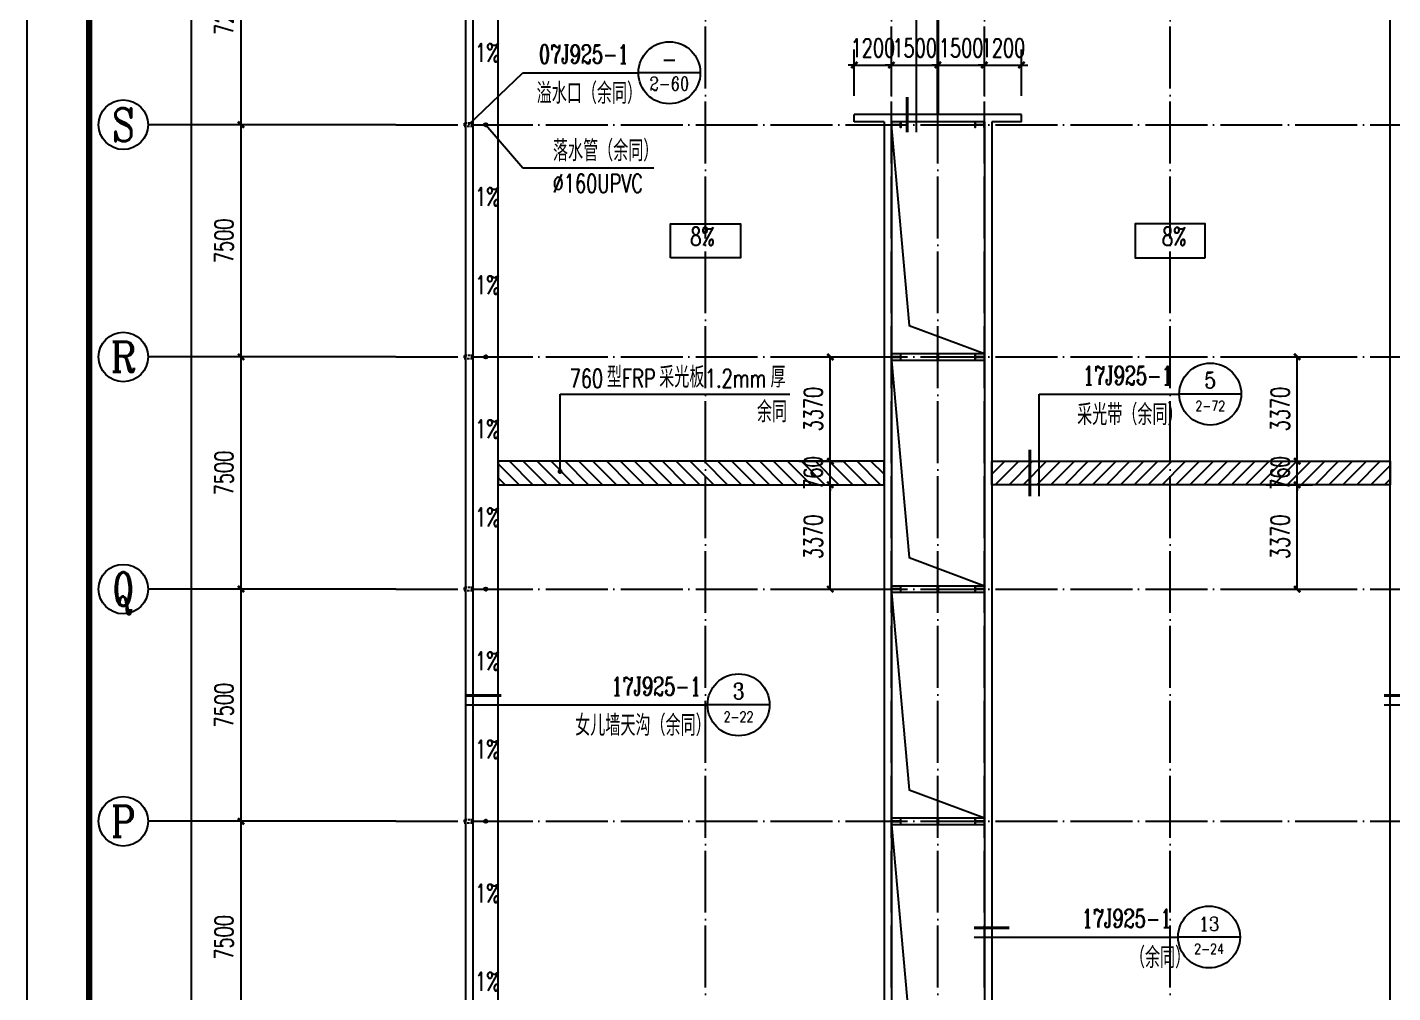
# Model space of a CAD drawing. Extents: x 14095202 to 14511487, y -1430609 to -90420.
# Drawn here: x 14387687 to 14431771, y -673908 to -642722 of the extents above; entities that cross this region are included whole.
import ezdxf
from ezdxf.enums import TextEntityAlignment as Align

# ---------------------------------------------------------------- set-up
doc = ezdxf.new("R2010")
doc.units = 0
doc.header["$LTSCALE"] = 1000
doc.header["$MEASUREMENT"] = 0
doc.linetypes.add('DASH', pattern=[0.35, 0.25, -0.1])
doc.linetypes.add('DOTE', pattern=[2.42, 2, -0.2, 0.02, -0.2])
for name, color, linetype in [('AXIS', 3, 'Continuous'), ('AXIS_TEXT', 7, 'Continuous'), ('COLUMN', 2, 'Continuous'), ('DIM_IDEN', 3, 'Continuous'), ('DIM_LEAD', 3, 'Continuous'), ('DIM_SYMB', 3, 'Continuous'), ('DOTE', 1, 'DOTE'), ('PUB_DIM', 3, 'Continuous'), ('PUB_TEXT', 7, 'Continuous'), ('TK', 4, 'Continuous'), ('WALL-PARAPET', 6, 'Continuous'), ('采光带', 4, 'Continuous'), ('雨水管', 4, 'Continuous')]:
    doc.layers.add(name, color=color, linetype=linetype)
doc.styles.add('_TCH_AXIS', font='COMPLEX', dxfattribs={"bigfont": 'GBCBIG'})
doc.styles.add('_TCH_DIM', font='SIMPLEX', dxfattribs={"bigfont": 'GBCBIG'})
doc.styles.add('_TCH_DIM_T3', font='SIMPLEX', dxfattribs={"width": 0.705882, "bigfont": 'GBCBIG'})
doc.styles.add('_TCH_LABEL', font='COMPLEX', dxfattribs={"bigfont": 'GBCBIG'})
doc.styles.add('COMPLEX', font='COMPLEX')
doc.dimstyles.new('_TCH_ARCH&&200', dxfattribs={"dimtxt": 595, "dimasz": 200, "dimexe": 500, "dimexo": 600, "dimgap": 252.5, "dimtad": 1, "dimdec": 0, "dimzin": 0, "dimdsep": 46, "dimtxsty": '_TCH_DIM_T3', "dimblk": 'ARCHTICK', "dimcen": 0.09, "dimclrt": 7, "dimazin": 2, "dimtfac": 1, "dimtdec": 0, "dimtix": 1, "dimtmove": 2, "dimatfit": 3, "dimfxl": 0, "dimtolj": 1, "dimtzin": 0, "dimarcsym": 0})

# ---------------------------------------------------------------- blocks, each defined once
blk = doc.blocks.new('A$C0FCD69EC')
at = {"layer": 'COLUMN'}
blk.add_hatch(color=256, dxfattribs=at).paths.add_polyline_path([(300, 180), (294, 180), (294, 94), (6, 94), (6, 180), (0, 180), (0, 0), (6, 0), (6, 86), (294, 86), (294, 0), (300, 0)])
blk.add_lwpolyline([(300, 0), (294, 0), (294, 86), (6, 86), (6, 0), (0, 0), (0, 180), (6, 180), (6, 94), (294, 94), (294, 180), (300, 180)], close=True, dxfattribs=at)
blk = doc.blocks.new('A$C22C4548D')
blk.add_line((0, 10), (300, 10))
blk.add_lwpolyline([(30, 20), (270, 20), (270, 0), (30, 0)], close=True)
blk = doc.blocks.new('GeYuanFrame_80008245', base_point=(20.09, 4.53))
at = {"layer": 'TK'}
blk.add_lwpolyline([(20.09, 4.53), (20.09, 598.53), (1071.09, 598.53), (1071.09, 4.53)], close=True, dxfattribs=at)
at = {"layer": 'TK', "const_width": 1}
blk.add_lwpolyline([(45.09, 588.53), (1061.09, 588.53), (1061.09, 14.53), (45.09, 14.53)], close=True, dxfattribs=at)
blk = doc.blocks.new('_AXISO')
blk.add_circle((0, 0), 0.5)
at = {"layer": 'AXIS_TEXT', "style": 'COMPLEX', "width": 1.041667}
blk.add_attdef('A', text='', height=0.56, dxfattribs=at).set_placement((-0.25, -0.28), (0.25, -0.28), align=Align.FIT)
blk = doc.blocks.new('_ArchTick')
at = {"color": 0, "linetype": 'ByBlock', "const_width": 0.4}
blk.add_lwpolyline([(-0.5, -0.5), (0.5, 0.5)], dxfattribs=at)
blk = doc.blocks.new('*D292')
at = {"layer": 'AXIS', "color": 0, "lineweight": -2}
for p, q in [((14398987, -638380), (14392487, -638380)), ((14392987, -765860), (14392987, -638380)), ((14398987, -765860), (14392487, -765860))]:
    blk.add_line(p, q, dxfattribs=at)
at = {"layer": 'Defpoints', "color": 0}
for p in [(14392987, -638380), (14399587, -638380), (14399587, -765860)]:
    blk.add_point(p, dxfattribs=at)
at = {"layer": 'AXIS', "color": 0, "lineweight": -2, "xscale": 200, "yscale": 200, "zscale": 200}
for p, rotation in [((14392987, -638380), 90), ((14392987, -765860), 270)]:
    blk.add_blockref('_ArchTick', p, dxfattribs=dict(at, rotation=rotation))
at = {"layer": 'AXIS', "color": 7, "insert": (14392437, -702120), "char_height": 595, "attachment_point": 5, "rotation": 90, "style": '_TCH_DIM_T3'}
blk.add_mtext('\\A1;127480', dxfattribs=at)
blk = doc.blocks.new('*D306')
at = {"layer": 'AXIS', "color": 0, "lineweight": -2}
for p, q in [((14398987, -668370), (14394087, -668370)), ((14394587, -675870), (14394587, -668370)), ((14398987, -675870), (14394087, -675870))]:
    blk.add_line(p, q, dxfattribs=at)
at = {"layer": 'Defpoints', "color": 0}
for p in [(14394587, -668370), (14399587, -668370), (14399587, -675870)]:
    blk.add_point(p, dxfattribs=at)
at = {"layer": 'AXIS', "color": 0, "lineweight": -2, "xscale": 200, "yscale": 200, "zscale": 200}
for p, rotation in [((14394587, -668370), 90), ((14394587, -675870), 270)]:
    blk.add_blockref('_ArchTick', p, dxfattribs=dict(at, rotation=rotation))
at = {"layer": 'AXIS', "color": 7, "insert": (14394037, -672120), "char_height": 595, "attachment_point": 5, "rotation": 90, "style": '_TCH_DIM_T3'}
blk.add_mtext('\\A1;7500', dxfattribs=at)
blk = doc.blocks.new('*D307')
at = {"layer": 'AXIS', "color": 0, "lineweight": -2}
for p, q in [((14398987, -660870), (14394087, -660870)), ((14394587, -668370), (14394587, -660870)), ((14398987, -668370), (14394087, -668370))]:
    blk.add_line(p, q, dxfattribs=at)
at = {"layer": 'Defpoints', "color": 0}
for p in [(14394587, -660870), (14399587, -660870), (14399587, -668370)]:
    blk.add_point(p, dxfattribs=at)
at = {"layer": 'AXIS', "color": 0, "lineweight": -2, "xscale": 200, "yscale": 200, "zscale": 200}
for p, rotation in [((14394587, -660870), 90), ((14394587, -668370), 270)]:
    blk.add_blockref('_ArchTick', p, dxfattribs=dict(at, rotation=rotation))
at = {"layer": 'AXIS', "color": 7, "insert": (14394037, -664620), "char_height": 595, "attachment_point": 5, "rotation": 90, "style": '_TCH_DIM_T3'}
blk.add_mtext('\\A1;7500', dxfattribs=at)
blk = doc.blocks.new('*D308')
at = {"layer": 'AXIS', "color": 0, "lineweight": -2}
for p, q in [((14398987, -653370), (14394087, -653370)), ((14394587, -660870), (14394587, -653370)), ((14398987, -660870), (14394087, -660870))]:
    blk.add_line(p, q, dxfattribs=at)
at = {"layer": 'Defpoints', "color": 0}
for p in [(14394587, -653370), (14399587, -653370), (14399587, -660870)]:
    blk.add_point(p, dxfattribs=at)
at = {"layer": 'AXIS', "color": 0, "lineweight": -2, "xscale": 200, "yscale": 200, "zscale": 200}
for p, rotation in [((14394587, -653370), 90), ((14394587, -660870), 270)]:
    blk.add_blockref('_ArchTick', p, dxfattribs=dict(at, rotation=rotation))
at = {"layer": 'AXIS', "color": 7, "insert": (14394037, -657120), "char_height": 595, "attachment_point": 5, "rotation": 90, "style": '_TCH_DIM_T3'}
blk.add_mtext('\\A1;7500', dxfattribs=at)
blk = doc.blocks.new('*D309')
at = {"layer": 'AXIS', "color": 0, "lineweight": -2}
for p, q in [((14398987, -645870), (14394087, -645870)), ((14394587, -653370), (14394587, -645870)), ((14398987, -653370), (14394087, -653370))]:
    blk.add_line(p, q, dxfattribs=at)
at = {"layer": 'Defpoints', "color": 0}
for p in [(14394587, -645870), (14399587, -645870), (14399587, -653370)]:
    blk.add_point(p, dxfattribs=at)
at = {"layer": 'AXIS', "color": 0, "lineweight": -2, "xscale": 200, "yscale": 200, "zscale": 200}
for p, rotation in [((14394587, -645870), 90), ((14394587, -653370), 270)]:
    blk.add_blockref('_ArchTick', p, dxfattribs=dict(at, rotation=rotation))
at = {"layer": 'AXIS', "color": 7, "insert": (14394037, -649620), "char_height": 595, "attachment_point": 5, "rotation": 90, "style": '_TCH_DIM_T3'}
blk.add_mtext('\\A1;7500', dxfattribs=at)
blk = doc.blocks.new('*D310')
at = {"layer": 'AXIS', "color": 0, "lineweight": -2}
for p, q in [((14398987, -638620), (14394087, -638620)), ((14394587, -645870), (14394587, -638620)), ((14398987, -645870), (14394087, -645870))]:
    blk.add_line(p, q, dxfattribs=at)
at = {"layer": 'Defpoints', "color": 0}
for p in [(14394587, -638620), (14399587, -638620), (14399587, -645870)]:
    blk.add_point(p, dxfattribs=at)
at = {"layer": 'AXIS', "color": 0, "lineweight": -2, "xscale": 200, "yscale": 200, "zscale": 200}
for p, rotation in [((14394587, -638620), 90), ((14394587, -645870), 270)]:
    blk.add_blockref('_ArchTick', p, dxfattribs=dict(at, rotation=rotation))
at = {"layer": 'AXIS', "color": 7, "insert": (14394037, -642245), "char_height": 595, "attachment_point": 5, "rotation": 90, "style": '_TCH_DIM_T3'}
blk.add_mtext('\\A1;7250', dxfattribs=at)
blk = doc.blocks.new('*D625')
at = {"layer": 'Defpoints', "color": 0}
for p in [(14415587, -643940), (14414387, -645540), (14415587, -645540)]:
    blk.add_point(p, dxfattribs=at)
at = {"layer": 'PUB_DIM', "color": 0, "lineweight": -2}
for p, q in [((14414387, -644940), (14414387, -643440)), ((14415587, -644940), (14415587, -643440)), ((14414387, -643940), (14414187, -643940)), ((14414387, -643940), (14415587, -643940)), ((14415587, -643940), (14415787, -643940))]:
    blk.add_line(p, q, dxfattribs=at)
at = {"layer": 'PUB_DIM', "color": 0, "lineweight": -2, "xscale": 200, "yscale": 200, "zscale": 200}
blk.add_blockref('_ArchTick', (14414387, -643940), dxfattribs=at)
at = {"layer": 'PUB_DIM', "color": 0, "lineweight": -2, "xscale": 200, "yscale": 200, "zscale": 200, "rotation": 180}
blk.add_blockref('_ArchTick', (14415587, -643940), dxfattribs=at)
at = {"layer": 'PUB_DIM', "color": 7, "insert": (14414987, -643390), "char_height": 595, "attachment_point": 5, "style": '_TCH_DIM_T3'}
blk.add_mtext('\\A1;1200', dxfattribs=at)
blk = doc.blocks.new('*D626')
at = {"layer": 'Defpoints', "color": 0}
for p in [(14417087, -643940), (14415587, -645540), (14417087, -645540)]:
    blk.add_point(p, dxfattribs=at)
at = {"layer": 'PUB_DIM', "color": 0, "lineweight": -2}
for p, q in [((14415587, -644940), (14415587, -643440)), ((14417087, -644940), (14417087, -643440)), ((14415587, -643940), (14415387, -643940)), ((14415587, -643940), (14417087, -643940)), ((14417087, -643940), (14417287, -643940))]:
    blk.add_line(p, q, dxfattribs=at)
at = {"layer": 'PUB_DIM', "color": 0, "lineweight": -2, "xscale": 200, "yscale": 200, "zscale": 200}
blk.add_blockref('_ArchTick', (14415587, -643940), dxfattribs=at)
at = {"layer": 'PUB_DIM', "color": 0, "lineweight": -2, "xscale": 200, "yscale": 200, "zscale": 200, "rotation": 180}
blk.add_blockref('_ArchTick', (14417087, -643940), dxfattribs=at)
at = {"layer": 'PUB_DIM', "color": 7, "insert": (14416337, -643390), "char_height": 595, "attachment_point": 5, "style": '_TCH_DIM_T3'}
blk.add_mtext('\\A1;1500', dxfattribs=at)
blk = doc.blocks.new('*D627')
at = {"layer": 'Defpoints', "color": 0}
for p in [(14418587, -643940), (14417087, -645540), (14418587, -645540)]:
    blk.add_point(p, dxfattribs=at)
at = {"layer": 'PUB_DIM', "color": 0, "lineweight": -2}
for p, q in [((14417087, -644940), (14417087, -643440)), ((14418587, -644940), (14418587, -643440)), ((14417087, -643940), (14416887, -643940)), ((14417087, -643940), (14418587, -643940)), ((14418587, -643940), (14418787, -643940))]:
    blk.add_line(p, q, dxfattribs=at)
at = {"layer": 'PUB_DIM', "color": 0, "lineweight": -2, "xscale": 200, "yscale": 200, "zscale": 200}
blk.add_blockref('_ArchTick', (14417087, -643940), dxfattribs=at)
at = {"layer": 'PUB_DIM', "color": 0, "lineweight": -2, "xscale": 200, "yscale": 200, "zscale": 200, "rotation": 180}
blk.add_blockref('_ArchTick', (14418587, -643940), dxfattribs=at)
at = {"layer": 'PUB_DIM', "color": 7, "insert": (14417837, -643390), "char_height": 595, "attachment_point": 5, "style": '_TCH_DIM_T3'}
blk.add_mtext('\\A1;1500', dxfattribs=at)
blk = doc.blocks.new('*D628')
at = {"layer": 'Defpoints', "color": 0}
for p in [(14419787, -643940), (14418587, -645540), (14419787, -645540)]:
    blk.add_point(p, dxfattribs=at)
at = {"layer": 'PUB_DIM', "color": 0, "lineweight": -2}
for p, q in [((14418587, -644940), (14418587, -643440)), ((14419787, -644940), (14419787, -643440)), ((14418587, -643940), (14418387, -643940)), ((14418587, -643940), (14419787, -643940)), ((14419787, -643940), (14419987, -643940))]:
    blk.add_line(p, q, dxfattribs=at)
at = {"layer": 'PUB_DIM', "color": 0, "lineweight": -2, "xscale": 200, "yscale": 200, "zscale": 200}
blk.add_blockref('_ArchTick', (14418587, -643940), dxfattribs=at)
at = {"layer": 'PUB_DIM', "color": 0, "lineweight": -2, "xscale": 200, "yscale": 200, "zscale": 200, "rotation": 180}
blk.add_blockref('_ArchTick', (14419787, -643940), dxfattribs=at)
at = {"layer": 'PUB_DIM', "color": 7, "insert": (14419187, -643390), "char_height": 595, "attachment_point": 5, "style": '_TCH_DIM_T3'}
blk.add_mtext('\\A1;1200', dxfattribs=at)
blk = doc.blocks.new('*D649')
at = {"layer": 'Defpoints', "color": 0}
for p in [(14427087, -653370), (14428687, -653370), (14427087, -656740)]:
    blk.add_point(p, dxfattribs=at)
at = {"layer": 'PUB_DIM', "color": 0, "lineweight": -2}
for p, q in [((14427687, -653370), (14429187, -653370)), ((14428687, -656740), (14428687, -653370)), ((14427687, -656740), (14429187, -656740))]:
    blk.add_line(p, q, dxfattribs=at)
at = {"layer": 'PUB_DIM', "color": 0, "lineweight": -2, "xscale": 200, "yscale": 200, "zscale": 200}
for p, rotation in [((14428687, -653370), 90), ((14428687, -656740), 270)]:
    blk.add_blockref('_ArchTick', p, dxfattribs=dict(at, rotation=rotation))
at = {"layer": 'PUB_DIM', "color": 7, "insert": (14428137, -655055), "char_height": 595, "attachment_point": 5, "rotation": 90, "style": '_TCH_DIM_T3'}
blk.add_mtext('\\A1;3370', dxfattribs=at)
blk = doc.blocks.new('*D650')
at = {"layer": 'Defpoints', "color": 0}
for p in [(14427087, -656740), (14428687, -656740), (14427087, -657500)]:
    blk.add_point(p, dxfattribs=at)
at = {"layer": 'PUB_DIM', "color": 0, "lineweight": -2}
for p, q in [((14427687, -656740), (14429187, -656740)), ((14428687, -656740), (14428687, -656540)), ((14428687, -657500), (14428687, -656740)), ((14427687, -657500), (14429187, -657500)), ((14428687, -657500), (14428687, -657700))]:
    blk.add_line(p, q, dxfattribs=at)
at = {"layer": 'PUB_DIM', "color": 0, "lineweight": -2, "xscale": 200, "yscale": 200, "zscale": 200}
for p, rotation in [((14428687, -656740), 270), ((14428687, -657500), 90)]:
    blk.add_blockref('_ArchTick', p, dxfattribs=dict(at, rotation=rotation))
at = {"layer": 'PUB_DIM', "color": 7, "insert": (14428137, -657120), "char_height": 595, "attachment_point": 5, "rotation": 90, "style": '_TCH_DIM_T3'}
blk.add_mtext('\\A1;760', dxfattribs=at)
blk = doc.blocks.new('*D651')
at = {"layer": 'Defpoints', "color": 0}
for p in [(14427087, -657500), (14428687, -657500), (14427087, -660870)]:
    blk.add_point(p, dxfattribs=at)
at = {"layer": 'PUB_DIM', "color": 0, "lineweight": -2}
for p, q in [((14427687, -657500), (14429187, -657500)), ((14428687, -660870), (14428687, -657500)), ((14427687, -660870), (14429187, -660870))]:
    blk.add_line(p, q, dxfattribs=at)
at = {"layer": 'PUB_DIM', "color": 0, "lineweight": -2, "xscale": 200, "yscale": 200, "zscale": 200}
for p, rotation in [((14428687, -657500), 90), ((14428687, -660870), 270)]:
    blk.add_blockref('_ArchTick', p, dxfattribs=dict(at, rotation=rotation))
at = {"layer": 'PUB_DIM', "color": 7, "insert": (14428137, -659185), "char_height": 595, "attachment_point": 5, "rotation": 90, "style": '_TCH_DIM_T3'}
blk.add_mtext('\\A1;3370', dxfattribs=at)
blk = doc.blocks.new('*D1011')
at = {"layer": 'Defpoints', "color": 0}
for p in [(14412013, -653370), (14413613, -653370), (14412013, -656740)]:
    blk.add_point(p, dxfattribs=at)
at = {"layer": 'PUB_DIM', "color": 0, "lineweight": -2}
for p, q in [((14412613, -653370), (14414113, -653370)), ((14413613, -656740), (14413613, -653370)), ((14412613, -656740), (14414113, -656740))]:
    blk.add_line(p, q, dxfattribs=at)
at = {"layer": 'PUB_DIM', "color": 0, "lineweight": -2, "xscale": 200, "yscale": 200, "zscale": 200}
for p, rotation in [((14413613, -653370), 90), ((14413613, -656740), 270)]:
    blk.add_blockref('_ArchTick', p, dxfattribs=dict(at, rotation=rotation))
at = {"layer": 'PUB_DIM', "color": 7, "insert": (14413063, -655055), "char_height": 595, "attachment_point": 5, "rotation": 90, "style": '_TCH_DIM_T3'}
blk.add_mtext('\\A1;3370', dxfattribs=at)
blk = doc.blocks.new('*D1012')
at = {"layer": 'Defpoints', "color": 0}
for p in [(14412013, -656740), (14413613, -656740), (14412013, -657500)]:
    blk.add_point(p, dxfattribs=at)
at = {"layer": 'PUB_DIM', "color": 0, "lineweight": -2}
for p, q in [((14412613, -656740), (14414113, -656740)), ((14413613, -656740), (14413613, -656540)), ((14413613, -657500), (14413613, -656740)), ((14412613, -657500), (14414113, -657500)), ((14413613, -657500), (14413613, -657700))]:
    blk.add_line(p, q, dxfattribs=at)
at = {"layer": 'PUB_DIM', "color": 0, "lineweight": -2, "xscale": 200, "yscale": 200, "zscale": 200}
for p, rotation in [((14413613, -656740), 270), ((14413613, -657500), 90)]:
    blk.add_blockref('_ArchTick', p, dxfattribs=dict(at, rotation=rotation))
at = {"layer": 'PUB_DIM', "color": 7, "insert": (14413063, -657120), "char_height": 595, "attachment_point": 5, "rotation": 90, "style": '_TCH_DIM_T3'}
blk.add_mtext('\\A1;760', dxfattribs=at)
blk = doc.blocks.new('*D1013')
at = {"layer": 'Defpoints', "color": 0}
for p in [(14412013, -657500), (14413613, -657500), (14412013, -660870)]:
    blk.add_point(p, dxfattribs=at)
at = {"layer": 'PUB_DIM', "color": 0, "lineweight": -2}
for p, q in [((14412613, -657500), (14414113, -657500)), ((14413613, -660870), (14413613, -657500)), ((14412613, -660870), (14414113, -660870))]:
    blk.add_line(p, q, dxfattribs=at)
at = {"layer": 'PUB_DIM', "color": 0, "lineweight": -2, "xscale": 200, "yscale": 200, "zscale": 200}
for p, rotation in [((14413613, -657500), 90), ((14413613, -660870), 270)]:
    blk.add_blockref('_ArchTick', p, dxfattribs=dict(at, rotation=rotation))
at = {"layer": 'PUB_DIM', "color": 7, "insert": (14413063, -659185), "char_height": 595, "attachment_point": 5, "rotation": 90, "style": '_TCH_DIM_T3'}
blk.add_mtext('\\A1;3370', dxfattribs=at)

msp = doc.modelspace()

# ---------------------------------------------------------------- hatches: boundary and pattern name
at = {"layer": '采光带'}
h = msp.add_hatch(dxfattribs=at)
h.set_pattern_fill('ANSI31', color=250, scale=200, angle=-90, style=0)
h.set_pattern_definition([(315, (14635882.27, 8389478.5), (224.506403, 224.506403), [])])
h.paths.add_polyline_path([(14402886.9, -657500.3), (14415346.9, -657500.3), (14415346.9, -656740.3), (14402886.9, -656740.3)])
h = msp.add_hatch(dxfattribs=at)
h.set_pattern_fill('ANSI31', color=250, scale=200, angle=-90, style=0)
h.set_pattern_definition([(225, (14198291.43, 8389478.5), (-224.506403, 224.506403), [])])
h.paths.add_polyline_path([(14431686.9, -657500.3), (14418826.9, -657500.3), (14418826.9, -656740.3), (14431686.9, -656740.3)])

# ---------------------------------------------------------------- linework, layer by layer
at = {"ltscale": 0.5}
for p, q in [((14402886.9, -765620.3), (14402886.9, -638620.3)), ((14431686.9, -765620.3), (14431686.9, -638620.3))]:
    msp.add_line(p, q, dxfattribs=at)
for points in [[(14401846.9, -638380.3), (14492326.9, -638380.3), (14492326.9, -765860.3), (14401846.9, -765860.3)], [(14402086.9, -638620.3), (14492086.9, -638620.3), (14492086.9, -765620.3), (14402086.9, -765620.3)], [(14408458.3, -650174.3), (14408458.3, -649066.4), (14410715.4, -649066.4), (14410715.4, -650174.3)], [(14425715.4, -650174.3), (14425715.4, -649066.4), (14423458.3, -649066.4), (14423458.3, -650174.3)], [(14418586.9, -653480.3), (14415586.9, -653480.3), (14415586.9, -653260.3), (14418586.9, -653260.3)], [(14418586.9, -660980.3), (14415586.9, -660980.3), (14415586.9, -660760.3), (14418586.9, -660760.3)], [(14418586.9, -668480.3), (14415586.9, -668480.3), (14415586.9, -668260.3), (14418586.9, -668260.3)]]:
    msp.add_lwpolyline(points, close=True)
at = {"ltscale": 0.5, "const_width": 100}
msp.add_lwpolyline([(14417086.9, -645540.3), (14417086.9, -638620.3)], dxfattribs=at)
at = {"linetype": 'DASH', "ltscale": 0.3}
for points in [[(14402086.9, -645920.3), (14402086.9, -645820.3), (14401786.9, -645820.3), (14401786.9, -645920.3)], [(14402086.9, -653420.3), (14402086.9, -653320.3), (14401786.9, -653320.3), (14401786.9, -653420.3)], [(14402086.9, -660920.3), (14402086.9, -660820.3), (14401786.9, -660820.3), (14401786.9, -660920.3)], [(14402086.9, -668420.3), (14402086.9, -668320.3), (14401786.9, -668320.3), (14401786.9, -668420.3)]]:
    msp.add_lwpolyline(points, close=True, dxfattribs=at)
for points in [[(14415586.9, -645980.3), (14416157.5, -652354.4), (14418586.9, -653260.3)], [(14415586.9, -653480.3), (14416157.5, -659854.4), (14418586.9, -660760.3)], [(14415586.9, -660980.3), (14416157.5, -667354.4), (14418586.9, -668260.3)], [(14415586.9, -668480.3), (14416157.5, -674854.4), (14418586.9, -675760.3)]]:
    msp.add_lwpolyline(points)
at = {"layer": 'AXIS'}
for p, q in [((14399586.9, -645870.3), (14391586.9, -645870.3)), ((14399586.9, -653370.3), (14391586.9, -653370.3)), ((14399586.9, -660870.3), (14391586.9, -660870.3)), ((14399586.9, -668370.3), (14391586.9, -668370.3))]:
    msp.add_line(p, q, dxfattribs=at)
at = {"layer": 'DIM_IDEN'}
for p, q in [((14416395.1, -646110.3), (14416395.1, -641429.4)), ((14420354.1, -654570.3), (14424881.3, -654570.3)), ((14420354.1, -657870.3), (14420354.1, -654570.3)), ((14426881.3, -654570.3), (14424881.3, -654570.3)), ((14401846.9, -664608.6), (14405396.9, -664608.6)), ((14405396.9, -664608.6), (14409651.4, -664608.6)), ((14411651.4, -664608.6), (14409651.4, -664608.6)), ((14431494.4, -664608.6), (14435044.4, -664608.6)), ((14418256.9, -672108.6), (14420586.9, -672108.6)), ((14420586.9, -672108.6), (14424841.4, -672108.6)), ((14426841.4, -672108.6), (14424841.4, -672108.6))]:
    msp.add_line(p, q, dxfattribs=at)
at = {"layer": 'DIM_IDEN', "color": 0}
for p, q in [((14401936.9, -645870.3), (14403686.9, -644191.4)), ((14403686.9, -644191.4), (14407416.7, -644191.4)), ((14409416.7, -644191.4), (14407416.7, -644191.4))]:
    msp.add_line(p, q, dxfattribs=at)
at = {"layer": 'DIM_IDEN', "const_width": 100}
for points in [[(14416095.1, -646110.3), (14416095.1, -644970.3)], [(14420054.1, -657870.3), (14420054.1, -656370.3)], [(14401846.9, -664308.6), (14402986.9, -664308.6)], [(14431494.4, -664308.6), (14432634.4, -664308.6)], [(14418256.9, -671808.6), (14419396.9, -671808.6)]]:
    msp.add_lwpolyline(points, dxfattribs=at)
at = {"layer": 'DIM_IDEN', "color": 0}
for centre, radius in [((14408416.7, -644191.4), 1000), ((14401936.9, -645870.3), 0)]:
    msp.add_circle(centre, radius, dxfattribs=at)
at = {"layer": 'DIM_IDEN'}
for centre in [(14425881.3, -654570.3), (14410651.4, -664608.6), (14425841.4, -672108.6)]:
    msp.add_circle(centre, 1000, dxfattribs=at)
at = {"layer": 'DIM_LEAD', "color": 0}
for p, q in [((14402486.9, -645870.3), (14403686.9, -647256.7)), ((14403686.9, -647256.7), (14407919.7, -647256.7))]:
    msp.add_line(p, q, dxfattribs=at)
at = {"layer": 'DIM_LEAD'}
for p, q in [((14404886.9, -657070.3), (14404886.9, -654570.3)), ((14404886.9, -654570.3), (14412310.3, -654570.3))]:
    msp.add_line(p, q, dxfattribs=at)
at = {"layer": 'DIM_LEAD', "const_width": 80}
msp.add_lwpolyline([(14404886.9, -657110.3, 1), (14404886.9, -657030.3, 1)], format="xyb", close=True, dxfattribs=at)
at = {"layer": 'DIM_SYMB'}
for points in [[(14402486.9, -644052.8, 0, 0, 0), (14402486.9, -644967.7, 160, 0, 0), (14402486.9, -645567.7, 0, 0, 0)], [(14402486.9, -647687.9, 0, 0, 0), (14402486.9, -646773, 160, 0, 0), (14402486.9, -646173, 0, 0, 0)], [(14402486.9, -651552.8, 0, 0, 0), (14402486.9, -652467.7, 160, 0, 0), (14402486.9, -653067.7, 0, 0, 0)], [(14402486.9, -655187.9, 0, 0, 0), (14402486.9, -654273, 160, 0, 0), (14402486.9, -653673, 0, 0, 0)], [(14402486.9, -659052.8, 0, 0, 0), (14402486.9, -659967.7, 160, 0, 0), (14402486.9, -660567.7, 0, 0, 0)], [(14402486.9, -662687.9, 0, 0, 0), (14402486.9, -661773, 160, 0, 0), (14402486.9, -661173, 0, 0, 0)], [(14402486.9, -666552.8, 0, 0, 0), (14402486.9, -667467.7, 160, 0, 0), (14402486.9, -668067.7, 0, 0, 0)], [(14402486.9, -670187.9, 0, 0, 0), (14402486.9, -669273, 160, 0, 0), (14402486.9, -668673, 0, 0, 0)]]:
    msp.add_lwpolyline(points, format="xyseb", dxfattribs=at)
at = {"layer": 'DOTE'}
for p, q in [((14402086.9, -768120.3), (14402086.9, -636120.3)), ((14409586.9, -768120.3), (14409586.9, -636120.3)), ((14415586.9, -768120.3), (14415586.9, -636120.3)), ((14417086.9, -768120.3), (14417086.9, -636120.3)), ((14418586.9, -768120.3), (14418586.9, -636120.3)), ((14424586.9, -768120.3), (14424586.9, -636120.3)), ((14399586.9, -645870.3), (14494586.9, -645870.3)), ((14399586.9, -653370.3), (14494586.9, -653370.3)), ((14399586.9, -660870.3), (14494586.9, -660870.3)), ((14399586.9, -668370.3), (14494586.9, -668370.3))]:
    msp.add_line(p, q, dxfattribs=at)
at = {"layer": 'PUB_DIM'}
for points in [[(14410209.2, -649983.1, 0, 0, 0), (14409334.2, -649983.1, 160, 0, 0), (14408734.2, -649983.1, 0, 0, 0)], [(14423964.5, -649983.1, 0, 0, 0), (14424839.5, -649983.1, 160, 0, 0), (14425439.5, -649983.1, 0, 0, 0)]]:
    msp.add_lwpolyline(points, format="xyseb", dxfattribs=at)
at = {"layer": 'WALL-PARAPET'}
for p, q in [((14415586.9, -645540.3), (14414386.9, -645540.3)), ((14414386.9, -645780.3), (14414386.9, -645540.3)), ((14415346.9, -645780.3), (14414386.9, -645780.3)), ((14415346.9, -645780.3), (14415346.9, -758460.3)), ((14418586.9, -645540.3), (14415586.9, -645540.3)), ((14415586.9, -645780.3), (14415586.9, -758460.3)), ((14418586.9, -645780.3), (14415586.9, -645780.3)), ((14419786.9, -645540.3), (14418586.9, -645540.3)), ((14418586.9, -645780.3), (14418586.9, -758460.3)), ((14418826.9, -645780.3), (14418826.9, -758460.3)), ((14419786.9, -645780.3), (14418826.9, -645780.3)), ((14419786.9, -645780.3), (14419786.9, -645540.3))]:
    msp.add_line(p, q, dxfattribs=at)
at = {"layer": '采光带', "color": 4}
for points in [[(14402886.9, -657500.3), (14415346.9, -657500.3), (14415346.9, -656740.3), (14402886.9, -656740.3)], [(14431686.9, -657500.3), (14418826.9, -657500.3), (14418826.9, -656740.3), (14431686.9, -656740.3)]]:
    msp.add_lwpolyline(points, close=True, dxfattribs=at)
at = {"layer": '雨水管'}
for centre in [(14402486.9, -645870.3), (14402486.9, -653370.3), (14402486.9, -660870.3), (14402486.9, -668370.3)]:
    msp.add_circle(centre, 55, dxfattribs=at)

# ---------------------------------------------------------------- block references
at = {"xscale": 200, "yscale": 200, "zscale": 200, "rotation": 270}
msp.add_blockref('GeYuanFrame_80008245', (14387686.9, -602520.3), dxfattribs=at)
at = {"rotation": 90}
for p in [(14417096.9, -653524.4), (14417096.9, -661024.4), (14417096.9, -668524.4)]:
    msp.add_blockref('A$C22C4548D', p, dxfattribs=at)
at = {"layer": 'AXIS'}
ref = msp.add_blockref('_AXISO', (14390786.9, -645870.3), dxfattribs=dict(at, xscale=1600, yscale=1600, zscale=1600))
ref.add_attrib('A', 'S', dxfattribs={"layer": 'AXIS_TEXT', "ltscale": 0.5, "height": 1065, "style": '_TCH_AXIS'}).set_placement((14390431.8, -646402.9), (14391141.9, -646402.9), align=Align.FIT)
ref = msp.add_blockref('_AXISO', (14390786.9, -653370.3), dxfattribs=dict(at, xscale=1600, yscale=1600, zscale=1600))
ref.add_attrib('A', 'R', dxfattribs={"layer": 'AXIS_TEXT', "ltscale": 0.5, "height": 971.8, "style": '_TCH_AXIS'}).set_placement((14390370.3, -653856.3), (14391203.4, -653856.3), align=Align.FIT)
ref = msp.add_blockref('_AXISO', (14390786.9, -660870.3), dxfattribs=dict(at, xscale=1600, yscale=1600, zscale=1600))
ref.add_attrib('A', 'Q', dxfattribs={"layer": 'AXIS_TEXT', "ltscale": 0.5, "height": 1090.1, "style": '_TCH_AXIS', "width": 0.807692}).set_placement((14390451.4, -661415.4), (14391122.3, -661415.4), align=Align.FIT)
ref = msp.add_blockref('_AXISO', (14390786.9, -668370.3), dxfattribs=dict(at, xscale=1600, yscale=1600, zscale=1600))
ref.add_attrib('A', 'P', dxfattribs={"layer": 'AXIS_TEXT', "ltscale": 0.5, "height": 994.9, "style": '_TCH_AXIS'}).set_placement((14390384.2, -668867.8), (14391189.5, -668867.8), align=Align.FIT)
at = {"layer": 'COLUMN', "rotation": 180}
for p in [(14415886.9, -645780.3), (14418586.9, -645780.3)]:
    msp.add_blockref('A$C0FCD69EC', p, dxfattribs=at)
at = {"layer": 'COLUMN', "xscale": -1}
for p in [(14415886.9, -653460.3), (14418586.9, -653460.3), (14415886.9, -660960.3), (14418586.9, -660960.3), (14415886.9, -668460.3), (14418586.9, -668460.3)]:
    msp.add_blockref('A$C0FCD69EC', p, dxfattribs=at)

# ---------------------------------------------------------------- texts
at = {"layer": 'PUB_TEXT', "width": 0.705882}
for s, style, p in [('1%%%', '_TCH_DIM', (14402146.9, -643842.8)), ('%%c160UPVC', '_TCH_DIM', (14404649.7, -648061.7)), ('1%%%', '_TCH_DIM', (14402146.9, -648492.9)), ('8%', '_TCH_DIM', (14409091.7, -649773.1)), ('8%', '_TCH_DIM', (14424322, -649773.1)), ('1%%%', '_TCH_DIM', (14402146.9, -651342.8)), ('760', '_TCH_DIM', (14405197.3, -654360.3)), ('FRP', '_TCH_DIM', (14406888.8, -654360.3)), ('1.2mm', '_TCH_DIM', (14409563.3, -654360.3)), ('17J925-1', '_TCH_LABEL', (14421771.3, -654267.8)), ('1%%%', '_TCH_DIM', (14402146.9, -655992.9)), ('1%%%', '_TCH_DIM', (14402146.9, -658842.8)), ('1%%%', '_TCH_DIM', (14402146.9, -663492.9)), ('17J925-1', '_TCH_LABEL', (14406541.4, -664306)), ('1%%%', '_TCH_DIM', (14402146.9, -666342.8)), ('1%%%', '_TCH_DIM', (14402146.9, -670992.9)), ('17J925-1', '_TCH_LABEL', (14421731.4, -671806)), ('1%%%', '_TCH_DIM', (14402146.9, -673842.8))]:
    msp.add_text(s, height=595, dxfattribs=dict(at, style=style)).set_placement(p)
at = {"layer": 'PUB_TEXT', "color": 0, "style": '_TCH_LABEL', "width": 0.705882}
msp.add_text('07J925-1', height=595, dxfattribs=at).set_placement((14404206.7, -643888.8))
at = {"layer": 'PUB_TEXT', "color": 0, "style": '_TCH_LABEL'}
for s, height, width, p, p2 in [('-', 689.3, 1.199813, (14408161.6, -644080.3), (14408671.7, -644080.3)), ('2-60', 437.09, 1.083598, (14407777.3, -644761.2), (14409056.1, -644761.2))]:
    msp.add_text(s, height=height, dxfattribs=dict(at, width=width)).set_placement(p, p2, align=Align.FIT)
msp.add_text('溢水口（余同）', height=675.18, dxfattribs=at).set_placement((14404133.3, -645192.8))
at = {"layer": 'PUB_TEXT'}
for s, height, style, p in [('落水管（余同）', 675.18, '_TCH_DIM', (14404658.7, -647046.7)), ('型', 675.2, '_TCH_DIM', (14406397.3, -654360.3)), ('采光板', 675.18, '_TCH_DIM', (14408088.8, -654360.3)), ('厚', 675.2, '_TCH_DIM', (14411683.3, -654360.3)), ('余同', 675.18, '_TCH_DIM', (14411243.9, -655480.3)), ('采光带（余同）', 675.18, '_TCH_LABEL', (14421583.1, -655571.8)), ('女儿墙天沟（余同）', 675.18, '_TCH_LABEL', (14405377.6, -665610)), ('（余同）', 675.18, '_TCH_LABEL', (14423287.8, -673110))]:
    msp.add_text(s, height=height, dxfattribs=dict(at, style=style)).set_placement(p)
at = {"layer": 'PUB_TEXT', "style": '_TCH_LABEL'}
for s, height, width, p, p2 in [('5', 517, 1.372981, (14425690.1, -654384.5), (14426072.6, -654384.5)), ('2-72', 325.41, 1.102933, (14425399.8, -655116.2), (14426362.9, -655116.2)), ('3', 517.6, 1.35729, (14410462.1, -664422.8), (14410840.7, -664422.8)), ('2-22', 325.41, 1.102933, (14410169.8, -665154.4), (14411132.9, -665154.4)), ('13', 454.21, 1.247935, (14425509.1, -671913), (14426173.6, -671913)), ('2-24', 325.41, 1.087177, (14425359.8, -672654.4), (14426322.9, -672654.4))]:
    msp.add_text(s, height=height, dxfattribs=dict(at, width=width)).set_placement(p, p2, align=Align.FIT)

# ---------------------------------------------------------------- dimensions: what is measured, and where the dimension line sits
at = {"layer": 'AXIS'}
for p1, p2, distance, text, picture, middle in [((14399586.9, -765860.3), (14399586.9, -638380.3), 6600, '127480', '*D292', (14392436.9, -702120.3)), ((14399586.9, -645870.3), (14399586.9, -638620.3), 5000, '7250', '*D310', (14394036.9, -642245.3)), ((14399586.9, -653370.3), (14399586.9, -645870.3), 5000, '7500', '*D309', (14394036.9, -649620.3)), ((14399586.9, -660870.3), (14399586.9, -653370.3), 5000, '7500', '*D308', (14394036.9, -657120.3)), ((14399586.9, -668370.3), (14399586.9, -660870.3), 5000, '7500', '*D307', (14394036.9, -664620.3)), ((14399586.9, -675870.3), (14399586.9, -668370.3), 5000, '7500', '*D306', (14394036.9, -672120.3))]:
    dim = msp.add_aligned_dim(p1=p1, p2=p2, distance=distance, text=text, dimstyle='_TCH_ARCH&&200', dxfattribs=at)
    dim.commit()
    dim.dimension.update_dxf_attribs({"geometry": picture, "text_midpoint": middle})
at = {"layer": 'PUB_DIM'}
for p1, p2, distance, text, picture, middle in [((14414386.9, -645540.3), (14415586.9, -645540.3), 1600, '1200', '*D625', (14414986.9, -643390.3)), ((14415586.9, -645540.3), (14417086.9, -645540.3), 1600, '1500', '*D626', (14416336.9, -643390.3)), ((14417086.9, -645540.3), (14418586.9, -645540.3), 1600, '1500', '*D627', (14417836.9, -643390.3)), ((14418586.9, -645540.3), (14419786.9, -645540.3), 1600, '1200', '*D628', (14419186.9, -643390.3)), ((14412013.5, -656740.3), (14412013.5, -653370.3), -1600, '3370', '*D1011', (14413063.5, -655055.3)), ((14427086.9, -656740.3), (14427086.9, -653370.3), -1600, '3370', '*D649', (14428136.9, -655055.3)), ((14412013.5, -657500.3), (14412013.5, -656740.3), -1600, '760', '*D1012', (14413063.5, -657120.3)), ((14427086.9, -657500.3), (14427086.9, -656740.3), -1600, '760', '*D650', (14428136.9, -657120.3)), ((14412013.5, -660870.3), (14412013.5, -657500.3), -1600, '3370', '*D1013', (14413063.5, -659185.3)), ((14427086.9, -660870.3), (14427086.9, -657500.3), -1600, '3370', '*D651', (14428136.9, -659185.3))]:
    dim = msp.add_aligned_dim(p1=p1, p2=p2, distance=distance, text=text, dimstyle='_TCH_ARCH&&200', dxfattribs=at)
    dim.commit()
    dim.dimension.update_dxf_attribs({"geometry": picture, "text_midpoint": middle})

doc.saveas('drawing.dxf')
